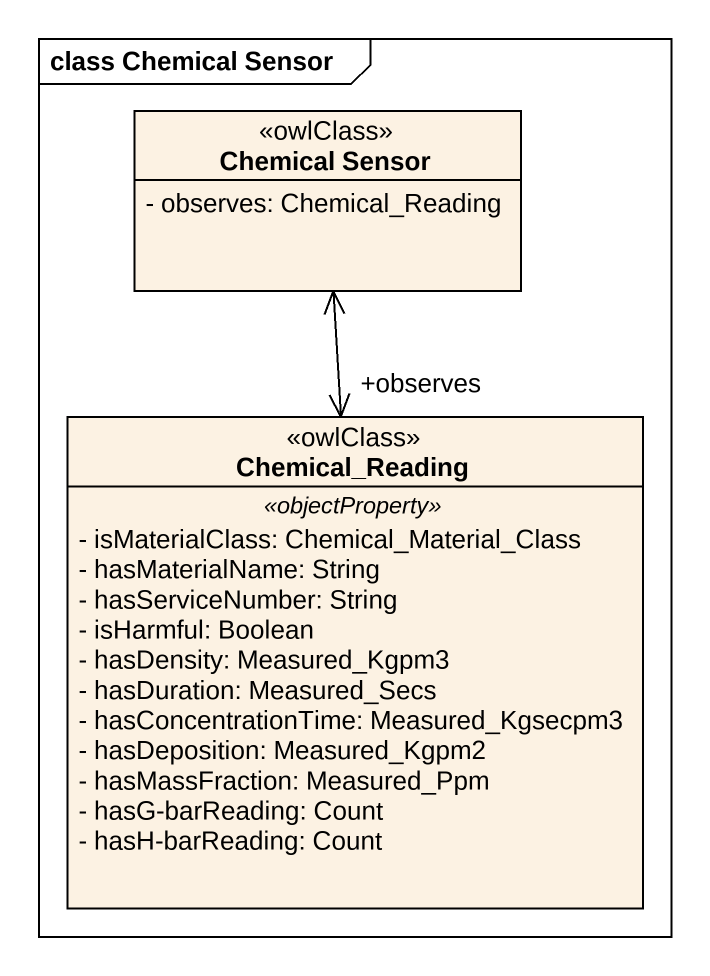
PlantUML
@startuml
mainframe class Chemical Sensor
hide circle
hide empty members
skinparam classAttributeIconSize 0
class "Chemical Sensor" as Chemical_Sensor <<owlClass>> {
  - observes: Chemical_Reading
}
class Chemical_Reading <<owlClass>> {
  .. <<objectProperty>> ..
  - isMaterialClass: Chemical_Material_Class
  - hasMaterialName: String
  - hasServiceNumber: String
  - isHarmful: Boolean
  - hasDensity: Measured_Kgpm3
  - hasDuration: Measured_Secs
  - hasConcentrationTime: Measured_Kgsecpm3
  - hasDeposition: Measured_Kgpm2
  - hasMassFraction: Measured_Ppm
  - hasG-barReading: Count
  - hasH-barReading: Count
}
Chemical_Sensor <--> "+observes" Chemical_Reading
@enduml
